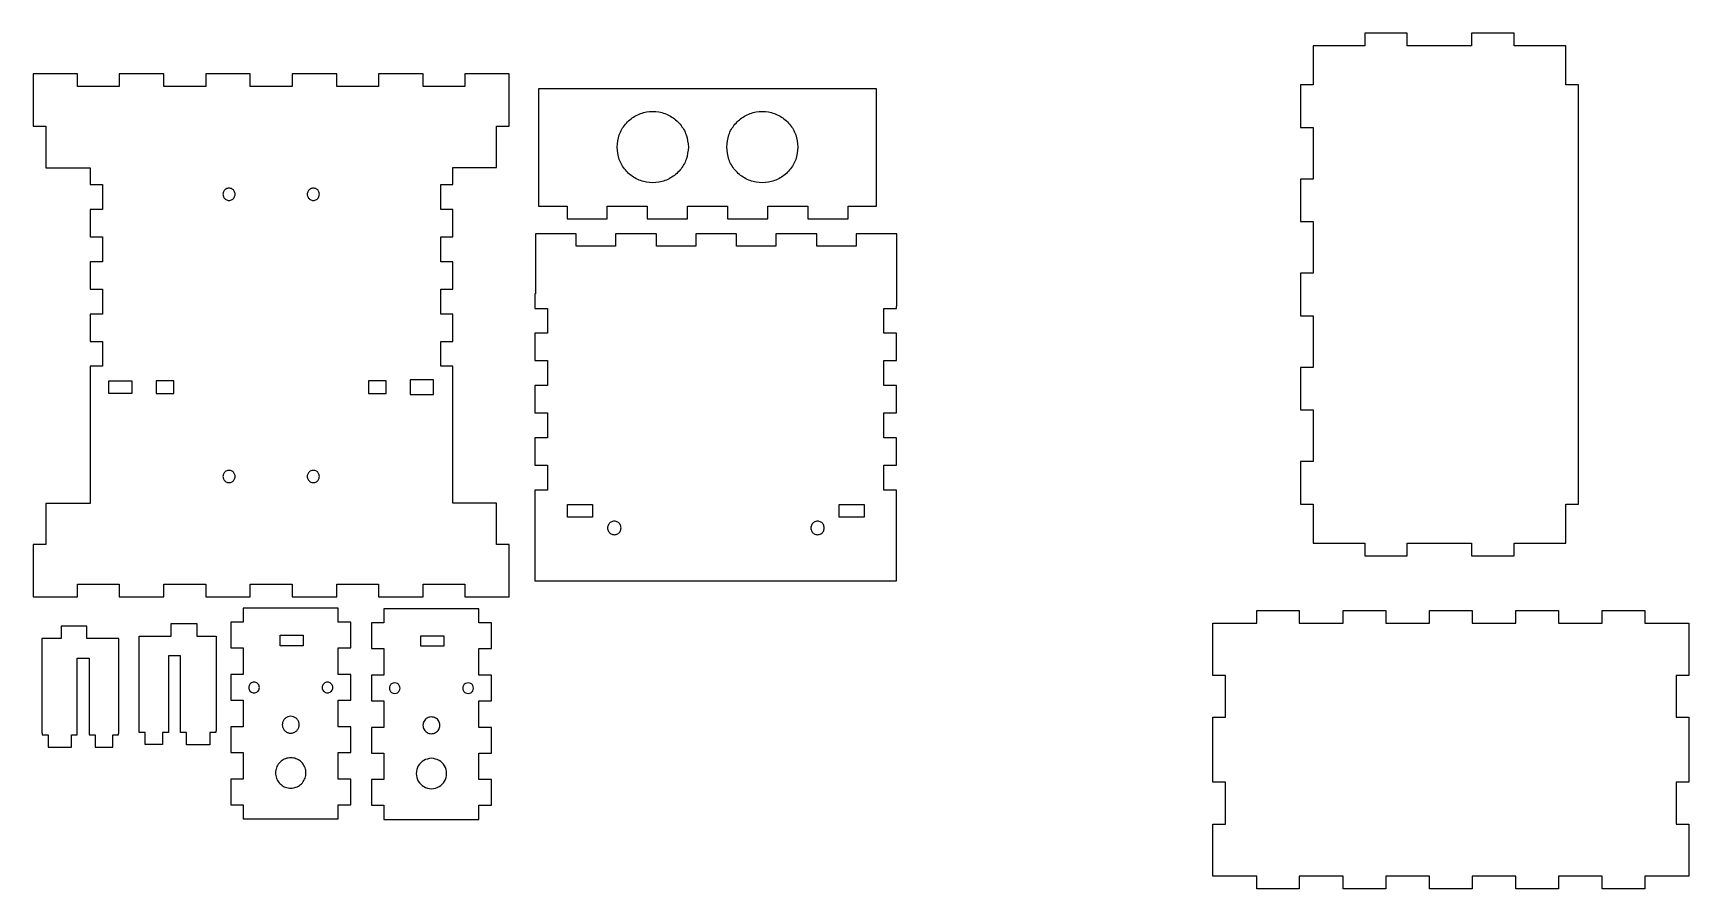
# Model space of a CAD drawing. Extents: x 474 to 867, y 196 to 399.
import ezdxf

# ---------------------------------------------------------------- set-up
doc = ezdxf.new("R2010")
doc.units = 0
doc.layers.get('0').update_dxf_attribs({"linetype": 'CONTINUOUS'})
doc.layers.add('newlayer', color=7, linetype='CONTINUOUS')

msp = doc.modelspace()

# ---------------------------------------------------------------- linework, layer by layer
at = {"color": 7}
for points in [[(629.837464, 372.227134), (629.837464, 372.227134)], [(655.837463, 372.227134), (655.837463, 372.227134)], [(593.559251, 351.692547), (593.559251, 337.431506), (593.435779, 337.431506), (593.435779, 333.974283), (596.443195, 333.974283), (596.443195, 328.065256), (593.435779, 328.065256), (593.435779, 321.574145), (596.443195, 321.574145), (596.443195, 315.665117), (593.435779, 315.665117), (593.435779, 309.174006), (596.443195, 309.174006), (596.443195, 303.264978), (593.435779, 303.264978), (593.435779, 296.773867), (596.443195, 296.773867), (596.443195, 290.864839), (593.435779, 290.864839), (593.435779, 284.417825), (593.435779, 269.327756), (679.248973, 269.327756), (679.248973, 284.417825), (679.248973, 290.864839), (676.250362, 290.864839), (676.250362, 296.773867), (679.248973, 296.773867), (679.248973, 303.264978), (676.250362, 303.264978), (676.250362, 309.174006), (679.248973, 309.174006), (679.248973, 315.665117), (676.250362, 315.665117), (676.250362, 321.574145), (679.248973, 321.574145), (679.248973, 328.065256), (676.250362, 328.065256), (676.250362, 333.974283), (679.248973, 333.974283), (679.248973, 334.494631), (679.345973, 334.494631), (679.345973, 351.692547), (669.688695, 351.692547), (669.688695, 348.693936), (660.340084, 348.693936), (660.340084, 351.692547), (650.638695, 351.692547), (650.638695, 348.693936), (641.298918, 348.693936), (641.298918, 351.692547), (631.597529, 351.692547), (631.597529, 348.693936), (622.257723, 348.693936), (622.257723, 351.692547), (612.556334, 351.692547), (612.556334, 348.693936), (603.216528, 348.693936), (603.216528, 351.692547), (593.559251, 351.692547), (593.559251, 351.692547)], [(601.152807, 287.416436), (607.061806, 287.416436), (607.061806, 284.417825), (601.152807, 284.417825), (601.152807, 287.416436), (601.152807, 287.416436)], [(665.622917, 287.416436), (671.531973, 287.416436), (671.531973, 284.417825), (665.622917, 284.417825), (665.622917, 287.416436), (665.622917, 287.416436)], [(521.227219, 216.231183), (524.22583, 216.231183), (524.22583, 212.862167), (532.524942, 212.862167), (532.524942, 212.870916), (538.43397, 212.870916), (538.43397, 212.862167), (546.733053, 212.862167), (546.733053, 216.231183), (549.731664, 216.231183), (549.731664, 222.3166), (546.733053, 222.3166), (546.733053, 228.631322), (549.731664, 228.631322), (549.731664, 234.716739), (546.733053, 234.716739), (546.733053, 241.031461), (549.731664, 241.031461), (549.731664, 247.116869), (546.733053, 247.116869), (546.733053, 253.431592), (549.731664, 253.431592), (549.731664, 259.517008), (546.733053, 259.517008), (546.733053, 262.859578), (524.22583, 262.859578), (524.22583, 259.517008), (521.227219, 259.517008), (521.227219, 253.431592), (524.22583, 253.431592), (524.22583, 247.116869), (521.227219, 247.116869), (521.227219, 241.031461), (524.22583, 241.031461), (524.22583, 234.716739), (521.227219, 234.716739), (521.227219, 228.631322), (524.22583, 228.631322), (524.22583, 222.3166), (521.227219, 222.3166), (521.227219, 216.231183), (521.227219, 216.231183)], [(554.608836, 216.096732), (557.607447, 216.096732), (557.607447, 212.727704), (565.906559, 212.727704), (565.906559, 212.736509), (571.815587, 212.736509), (571.815587, 212.727704), (580.11467, 212.727704), (580.11467, 216.096732), (583.113281, 216.096732), (583.113281, 222.182149), (580.11467, 222.182149), (580.11467, 228.496872), (583.113281, 228.496872), (583.113281, 234.582288), (580.11467, 234.582288), (580.11467, 240.897011), (583.113281, 240.897011), (583.113281, 246.982427), (580.11467, 246.982427), (580.11467, 253.297149), (583.113281, 253.297149), (583.113281, 259.382566), (580.11467, 259.382566), (580.11467, 262.725136), (557.607447, 262.725136), (557.607447, 259.382566), (554.608836, 259.382566), (554.608836, 253.297149), (557.607447, 253.297149), (557.607447, 246.982427), (554.608836, 246.982427), (554.608836, 240.897011), (557.607447, 240.897011), (557.607447, 234.582288), (554.608836, 234.582288), (554.608836, 228.496872), (557.607447, 228.496872), (557.607447, 222.182149), (554.608836, 222.182149), (554.608836, 216.096732), (554.608836, 216.096732)], [(480.990684, 258.628), (480.990684, 255.629389), (476.369295, 255.629389), (476.369295, 255.153139), (476.413407, 255.153139), (476.413407, 233.201542), (476.369295, 233.201542), (476.369295, 233.192736), (476.475129, 233.192736), (476.475129, 232.787042), (477.88624, 232.787042), (477.88624, 229.885445), (483.416046, 229.885445), (483.416046, 232.787042), (484.827157, 232.787042), (484.827157, 233.192736), (484.827157, 233.28975), (484.827157, 250.990375), (487.675823, 250.990375), (487.675823, 233.192736), (487.675823, 232.82232), (489.086934, 232.82232), (489.086934, 229.920722), (493.223268, 229.920722), (493.223268, 232.82232), (494.634379, 232.82232), (494.634379, 233.131), (494.660908, 233.131), (494.660908, 255.629403), (487.076186, 255.629403), (487.076186, 258.628014), (480.990769, 258.628014), (480.990684, 258.628)], [(513.177451, 259.198159), (513.177451, 256.199548), (517.79884, 256.199548), (517.79884, 255.723298), (517.754729, 255.723298), (517.754729, 233.771701), (517.79884, 233.771701), (517.79884, 233.762896), (517.693007, 233.762896), (517.693007, 233.357201), (516.281896, 233.357201), (516.281896, 230.455601), (510.75209, 230.455601), (510.75209, 233.357201), (509.340979, 233.357201), (509.340979, 233.762896), (509.340979, 233.85991), (509.340979, 251.560535), (506.492312, 251.560535), (506.492312, 233.762896), (506.492312, 233.392479), (505.081201, 233.392479), (505.081201, 230.490879), (500.944868, 230.490879), (500.944868, 233.392479), (499.533757, 233.392479), (499.533757, 233.70116), (499.507228, 233.70116), (499.507228, 256.199562), (507.09195, 256.199562), (507.09195, 259.198173), (513.177367, 259.198173), (513.177451, 259.198159)], [(532.994193, 253.96086), (532.994193, 256.46086), (538.394193, 256.46086), (538.394193, 253.96086), (532.994193, 253.96086)], [(566.375838, 253.826421), (566.375838, 256.326421), (571.775838, 256.326421), (571.775838, 253.826421), (566.375838, 253.826421)], [(526.769436, 245.300865), (526.769436, 245.300865)], [(544.189433, 245.300865), (544.189433, 245.300865)], [(560.151053, 245.166424), (560.151053, 245.166424)], [(577.571078, 245.166424), (577.571078, 245.166424)], [(535.479429, 237.210872), (535.479429, 237.210872)], [(568.861074, 237.076424), (568.861074, 237.076424)], [(535.479429, 227.380858), (535.479429, 227.380858)], [(568.861074, 227.246424), (568.861074, 227.246424)]]:
    msp.add_lwpolyline(points, dxfattribs=at)
for points, knots in [([(612.937468, 372.227134), (613.037811, 373.215591), (613.23706, 375.178346), (614.79196, 377.772765), (617.069643, 379.70181), (619.891144, 380.724976), (622.883788, 380.724976), (625.705289, 379.70181), (627.982972, 377.772765), (629.537873, 375.178346), (629.737121, 373.215591), (629.837464, 372.227134)], [0, 0, 0, 0, 2.950094, 5.857931, 8.808024, 11.758118, 14.665955, 17.616048, 20.566142, 23.473979, 26.424072, 26.424072, 26.424072, 26.424072]), ([(638.937467, 372.227134), (639.03781, 373.215591), (639.237058, 375.178346), (640.791959, 377.772765), (643.069642, 379.70181), (645.891143, 380.724976), (648.883787, 380.724976), (651.705288, 379.70181), (653.982971, 377.772765), (655.537871, 375.178346), (655.73712, 373.215591), (655.837463, 372.227134)], [0, 0, 0, 0, 2.950094, 5.857931, 8.808024, 11.758118, 14.665955, 17.616048, 20.566142, 23.473979, 26.424072, 26.424072, 26.424072, 26.424072]), ([(629.837464, 372.227134), (629.737121, 371.238677), (629.537873, 369.275922), (627.982972, 366.681502), (625.705289, 364.752458), (622.883788, 363.729291), (619.891144, 363.729291), (617.069643, 364.752458), (614.79196, 366.681502), (613.23706, 369.275922), (613.037811, 371.238677), (612.937468, 372.227134)], [0, 0, 0, 0, 2.950094, 5.857931, 8.808024, 11.758118, 14.665955, 17.616048, 20.566142, 23.473979, 26.424072, 26.424072, 26.424072, 26.424072]), ([(655.837463, 372.227134), (655.73712, 371.238677), (655.537871, 369.275922), (653.982971, 366.681502), (651.705288, 364.752458), (648.883787, 363.729291), (645.891143, 363.729291), (643.069642, 364.752458), (640.791959, 366.681502), (639.237058, 369.275922), (639.03781, 371.238677), (638.937467, 372.227134)], [0, 0, 0, 0, 2.950094, 5.857931, 8.808024, 11.758118, 14.665955, 17.616048, 20.566142, 23.473979, 26.424072, 26.424072, 26.424072, 26.424072]), ([(526.769436, 245.300865), (526.918039, 245.285833), (527.213115, 245.255984), (527.603204, 245.022331), (527.893261, 244.679957), (528.047113, 244.255849), (528.047113, 243.805787), (527.893261, 243.382267), (527.603204, 243.037545), (527.213115, 242.812616), (526.769436, 242.734806), (526.325756, 242.812616), (525.935668, 243.037545), (525.64561, 243.382267), (525.491758, 243.805787), (525.491758, 244.255849), (525.64561, 244.679957), (525.935668, 245.022331), (526.325756, 245.255984), (526.620833, 245.285833), (526.769436, 245.300865)], [0, 0, 0, 0, 0.443494, 0.880633, 1.324127, 1.767621, 2.20476, 2.648254, 3.091749, 3.528888, 3.972382, 4.415876, 4.853015, 5.296509, 5.740003, 6.177142, 6.620636, 7.06413, 7.501269, 7.944763, 7.944763, 7.944763, 7.944763]), ([(544.189433, 245.300865), (544.338036, 245.285833), (544.633113, 245.255984), (545.023201, 245.022331), (545.313258, 244.679957), (545.46711, 244.255849), (545.46711, 243.805787), (545.313258, 243.382267), (545.023201, 243.037545), (544.633113, 242.812616), (544.189433, 242.734806), (543.745753, 242.812616), (543.355665, 243.037545), (543.065608, 243.382267), (542.911756, 243.805787), (542.911756, 244.255849), (543.065608, 244.679957), (543.355665, 245.022331), (543.745753, 245.255984), (544.04083, 245.285833), (544.189433, 245.300865)], [0, 0, 0, 0, 0.443494, 0.880633, 1.324127, 1.767621, 2.20476, 2.648254, 3.091749, 3.528888, 3.972382, 4.415876, 4.853015, 5.296509, 5.740003, 6.177142, 6.620636, 7.06413, 7.501269, 7.944763, 7.944763, 7.944763, 7.944763]), ([(560.151053, 245.166424), (560.374932, 245.131518), (560.816052, 245.062742), (561.301689, 244.557135), (561.481632, 243.89759), (561.301689, 243.231122), (560.816052, 242.745877), (560.151052, 242.565801), (559.486052, 242.745877), (559.000415, 243.231122), (558.820472, 243.89759), (559.000415, 244.557135), (559.486052, 245.062743), (559.927172, 245.131519), (560.151053, 245.166424)], [0, 0, 0, 0, 0.66403, 1.308366, 1.972397, 2.636428, 3.280764, 3.944794, 4.608826, 5.253162, 5.917193, 6.581224, 7.225561, 7.889592, 7.889592, 7.889592, 7.889592]), ([(577.571078, 245.166424), (577.794958, 245.131518), (578.236077, 245.062742), (578.721714, 244.557135), (578.901657, 243.89759), (578.721714, 243.231122), (578.236077, 242.745877), (577.571078, 242.565801), (576.906078, 242.745877), (576.42044, 243.231122), (576.240497, 243.89759), (576.42044, 244.557135), (576.906078, 245.062743), (577.347198, 245.131519), (577.571078, 245.166424)], [0, 0, 0, 0, 0.66403, 1.308366, 1.972397, 2.636428, 3.280764, 3.944794, 4.608826, 5.253162, 5.917193, 6.581224, 7.225561, 7.889592, 7.889592, 7.889592, 7.889592]), ([(535.479429, 237.210872), (535.713304, 237.18703), (536.177707, 237.139687), (536.791476, 236.771596), (537.247811, 236.232547), (537.489842, 235.564983), (537.489842, 234.856608), (537.247811, 234.189976), (536.791476, 233.647203), (536.177707, 233.292949), (535.479429, 233.169537), (534.78115, 233.292949), (534.167381, 233.647203), (533.711046, 234.189976), (533.469015, 234.856608), (533.469015, 235.564983), (533.711046, 236.232547), (534.167381, 236.771596), (534.78115, 237.139687), (535.245553, 237.18703), (535.479429, 237.210872)], [0, 0, 0, 0, 0.698046, 1.386099, 2.084146, 2.782192, 3.470245, 4.168291, 4.866338, 5.554391, 6.252437, 6.950483, 7.638536, 8.336582, 9.034629, 9.722682, 10.420728, 11.118774, 11.806827, 12.504874, 12.504874, 12.504874, 12.504874]), ([(568.861074, 237.076424), (569.213641, 237.021454), (569.908318, 236.913145), (570.6731, 236.116912), (570.956475, 235.078259), (570.6731, 234.028702), (569.908318, 233.264536), (568.861074, 232.980952), (567.81383, 233.264536), (567.049047, 234.028702), (566.765672, 235.078259), (567.049047, 236.116912), (567.81383, 236.913145), (568.508507, 237.021454), (568.861074, 237.076424)], [0, 0, 0, 0, 1.045718, 2.060421, 3.106139, 4.151858, 5.16656, 6.212279, 7.257997, 8.2727, 9.318418, 10.364136, 11.378839, 12.424557, 12.424557, 12.424557, 12.424557]), ([(535.479429, 227.380858), (535.900405, 227.337943), (536.73633, 227.252726), (537.841114, 226.590162), (538.662518, 225.619874), (539.098173, 224.418258), (539.098173, 223.143183), (538.662518, 221.943246), (537.841114, 220.966254), (536.73633, 220.328598), (535.479429, 220.106456), (534.222527, 220.328598), (533.117743, 220.966254), (532.29634, 221.943246), (531.860685, 223.143183), (531.860685, 224.418258), (532.29634, 225.619874), (533.117743, 226.590162), (534.222527, 227.252726), (535.058453, 227.337943), (535.479429, 227.380858)], [0, 0, 0, 0, 1.256483, 2.494979, 3.751462, 5.007945, 6.246441, 7.502924, 8.759407, 9.997902, 11.254386, 12.510869, 13.749364, 15.005848, 16.262331, 17.500826, 18.75731, 20.013793, 21.252288, 22.508771, 22.508771, 22.508771, 22.508771]), ([(568.861074, 227.246424), (569.495695, 227.147479), (570.746113, 226.952523), (572.122722, 225.519302), (572.632797, 223.649728), (572.122722, 221.760526), (570.746113, 220.385027), (568.861074, 219.874575), (566.976035, 220.385027), (565.599426, 221.760526), (565.089351, 223.649728), (565.599426, 225.519302), (566.976035, 226.952523), (568.226453, 227.147479), (568.861074, 227.246424)], [0, 0, 0, 0, 1.882293, 3.708758, 5.591051, 7.473343, 9.299808, 11.182101, 13.064394, 14.890858, 16.773151, 18.655444, 20.481909, 22.364202, 22.364202, 22.364202, 22.364202])]:
    msp.add_open_spline(points, degree=3, knots=knots, dxfattribs=at)
at = {"layer": 'newlayer', "color": 7}
for points in [[(790.375328, 399.260606), (790.375328, 396.261995), (778.089828, 396.261995), (778.089828, 386.97512), (775.091216, 386.97512), (775.091216, 376.885675), (778.089828, 376.885675), (778.089828, 364.635467), (775.091216, 364.635467), (775.091216, 354.546023), (778.089828, 354.546023), (778.089828, 342.304634), (775.091216, 342.304634), (775.091216, 332.215187), (778.089828, 332.215187), (778.089828, 319.973798), (775.091216, 319.973798), (775.091216, 309.884354), (778.089828, 309.884354), (778.089828, 297.642965), (775.091216, 297.642965), (775.091216, 287.553521), (778.089828, 287.553521), (778.089828, 278.257827), (790.375328, 278.257827), (790.375328, 275.259216), (800.464772, 275.259216), (800.464772, 278.257827), (815.713578, 278.257827), (815.713578, 275.259216), (825.803022, 275.259216), (825.803022, 278.257827), (838.088522, 278.257827), (838.088522, 287.553521), (841.087133, 287.553521), (841.087133, 297.642965), (841.087133, 309.884354), (841.087133, 319.973798), (841.087133, 332.215187), (841.087133, 342.304634), (841.087133, 354.546023), (841.087133, 364.635467), (841.087133, 376.885675), (841.087133, 386.97512), (838.088522, 386.97512), (838.088522, 396.261995), (825.803022, 396.261995), (825.803022, 399.260606), (815.713578, 399.260606), (815.713578, 396.261995), (800.464772, 396.261995), (800.464772, 399.260606), (790.375328, 399.260606), (790.375328, 399.260606)], [(474.336195, 389.568889), (474.336195, 377.195208), (477.334806, 377.195208), (477.334806, 367.290972), (487.847584, 367.290972), (487.847584, 363.339861), (490.810917, 363.339861), (490.810917, 357.430833), (487.847584, 357.430833), (487.847584, 350.939722), (490.810917, 350.939722), (490.810917, 345.030694), (487.847584, 345.030694), (487.847584, 338.539583), (490.810917, 338.539583), (490.810917, 332.630556), (487.847584, 332.630556), (487.847584, 326.139444), (490.810917, 326.139444), (490.810917, 320.230417), (487.847584, 320.230417), (487.847584, 287.669028), (477.334806, 287.669028), (477.334806, 277.95), (474.336195, 277.95), (474.336195, 265.5675), (484.88425, 265.5675), (484.88425, 268.566111), (494.797306, 268.566111), (494.797306, 265.5675), (505.380639, 265.5675), (505.380639, 268.566111), (515.293695, 268.566111), (515.293695, 265.5675), (525.885833, 265.5675), (525.885833, 268.566111), (535.790084, 268.566111), (535.790084, 265.5675), (546.382222, 265.5675), (546.382222, 268.566111), (556.295278, 268.566111), (556.295278, 265.5675), (566.887416, 265.5675), (566.887416, 268.566111), (576.791667, 268.566111), (576.791667, 265.5675), (587.339722, 265.5675), (587.339722, 277.95), (584.341111, 277.95), (584.341111, 287.766042), (573.925361, 287.766042), (573.925361, 320.230417), (571.067861, 320.230417), (571.067861, 326.139444), (573.925361, 326.139444), (573.925361, 332.630556), (571.067861, 332.630556), (571.067861, 338.539583), (573.925361, 338.539583), (573.925361, 345.030694), (571.067861, 345.030694), (571.067861, 350.939722), (573.925361, 350.939722), (573.925361, 357.430833), (571.067861, 357.430833), (571.067861, 363.339861), (573.925361, 363.339861), (573.925361, 367.396806), (584.341111, 367.396806), (584.341111, 377.195208), (587.339722, 377.195208), (587.339722, 389.568889), (576.791667, 389.568889), (576.791667, 386.570278), (566.887416, 386.570278), (566.887416, 389.568889), (556.295278, 389.568889), (556.295278, 386.570278), (546.382222, 386.570278), (546.382222, 389.568889), (535.790084, 389.568889), (535.790084, 386.570278), (525.885833, 386.570278), (525.885833, 389.568889), (515.293695, 389.568889), (515.293695, 386.570278), (505.380639, 386.570278), (505.380639, 389.568889), (494.797306, 389.568889), (494.797306, 386.570278), (484.88425, 386.570278), (484.88425, 389.568889), (474.336195, 389.568889), (474.336195, 389.568889)], [(594.285437, 386.068385), (594.285437, 368.85283), (594.285437, 358.21658), (601.041131, 358.21658), (601.041131, 355.217968), (610.557326, 355.217968), (610.557326, 358.21658), (620.099937, 358.21658), (620.099937, 355.217968), (629.616131, 355.217968), (629.616131, 358.21658), (639.15877, 358.21658), (639.15877, 355.217968), (648.68377, 355.217968), (648.68377, 358.21658), (658.217604, 358.21658), (658.217604, 355.217968), (667.742604, 355.217968), (667.742604, 358.21658), (674.489465, 358.21658), (674.489465, 368.85283), (674.489465, 386.068385), (594.285437, 386.068385), (594.285437, 386.068385)], [(522.287959, 361.032773), (522.287959, 361.032773)], [(542.287958, 361.032773), (542.287958, 361.032773)], [(492.22485, 316.729971), (492.22485, 313.837193), (497.860489, 313.837193), (497.860489, 316.729971), (492.22485, 316.729971), (492.22485, 316.729971)], [(503.531378, 316.782888), (503.531378, 313.784277), (507.729434, 313.784277), (507.729434, 316.782888), (503.531378, 316.782888), (503.531378, 316.782888)], [(553.965505, 316.782888), (553.965505, 313.784277), (558.163561, 313.784277), (558.163561, 316.782888), (553.965505, 316.782888), (553.965505, 316.782888)], [(563.834449, 316.985735), (563.834449, 313.581429), (569.364255, 313.581429), (569.364255, 316.985735), (563.834449, 316.985735), (563.834449, 316.985735)], [(522.287959, 294.103613), (522.287959, 294.103613)], [(542.287958, 294.103613), (542.287958, 294.103613)], [(613.875892, 281.89), (613.875892, 281.89)], [(662.105892, 281.89), (662.105892, 281.89)], [(754.292426, 211.657115), (757.29242, 211.657115), (757.29242, 221.567114), (754.292426, 221.567114), (754.292426, 236.990448), (757.29242, 236.990448), (757.29242, 246.900447), (754.292426, 246.900447), (754.292426, 259.278782), (764.747433, 259.278782), (764.747433, 262.278781), (774.837442, 262.278781), (774.837442, 259.278782), (785.247435, 259.278782), (785.247435, 262.278781), (795.337444, 262.278781), (795.337444, 259.278782), (805.747436, 259.278782), (805.747436, 262.278781), (815.837417, 262.278781), (815.837417, 259.278782), (826.247437, 259.278782), (826.247437, 262.278781), (836.337418, 262.278781), (836.337418, 259.278782), (846.747439, 259.278782), (846.747439, 262.278781), (856.837419, 262.278781), (856.837419, 259.278782), (867.292426, 259.278782), (867.292426, 246.900447), (864.292432, 246.900447), (864.292432, 236.990448), (867.292426, 236.990448), (867.292426, 221.567114), (864.292432, 221.567114), (864.292432, 211.657115), (867.292426, 211.657115), (867.292426, 199.27878), (856.837419, 199.27878), (856.837419, 196.278781), (846.747439, 196.278781), (846.747439, 199.27878), (836.337418, 199.27878), (836.337418, 196.278781), (826.247437, 196.278781), (826.247437, 199.27878), (815.837417, 199.27878), (815.837417, 196.278781), (805.747436, 196.278781), (805.747436, 199.27878), (795.337444, 199.27878), (795.337444, 196.278781), (785.247435, 196.278781), (785.247435, 199.27878), (774.837442, 199.27878), (774.837442, 196.278781), (764.747433, 196.278781), (764.747433, 199.27878), (754.292426, 199.27878), (754.292426, 211.657115)]]:
    msp.add_lwpolyline(points, dxfattribs=at)
for points, knots in [([(522.287959, 361.032773), (522.248106, 360.777163), (522.169581, 360.273523), (521.592313, 359.719055), (520.839289, 359.513607), (520.07836, 359.719055), (519.524341, 360.273523), (519.318741, 361.032774), (519.524339, 361.792027), (520.078361, 362.346494), (520.839289, 362.551939), (521.592312, 362.346494), (522.169582, 361.792027), (522.248106, 361.288385), (522.287959, 361.032773)], [0, 0, 0, 0, 0.758144, 1.493804, 2.25195, 3.010096, 3.745756, 4.503901, 5.262048, 5.997707, 6.755852, 7.513998, 8.249657, 9.007804, 9.007804, 9.007804, 9.007804]), ([(542.287958, 361.032773), (542.248105, 360.777163), (542.169581, 360.273523), (541.592312, 359.719055), (540.839289, 359.513607), (540.07836, 359.719055), (539.52434, 360.273523), (539.318741, 361.032774), (539.524339, 361.792027), (540.07836, 362.346494), (540.839289, 362.551939), (541.592312, 362.346494), (542.169582, 361.792027), (542.248105, 361.288385), (542.287958, 361.032773)], [0, 0, 0, 0, 0.758144, 1.493804, 2.25195, 3.010096, 3.745756, 4.503901, 5.262048, 5.997707, 6.755852, 7.513998, 8.249657, 9.007804, 9.007804, 9.007804, 9.007804]), ([(522.287959, 294.103613), (522.248106, 293.848002), (522.169581, 293.344362), (521.592313, 292.789894), (520.839289, 292.584446), (520.07836, 292.789894), (519.524341, 293.344362), (519.318741, 294.103614), (519.524339, 294.862866), (520.078361, 295.417333), (520.839289, 295.622778), (521.592312, 295.417333), (522.169582, 294.862866), (522.248106, 294.359224), (522.287959, 294.103613)], [0, 0, 0, 0, 0.758144, 1.493804, 2.25195, 3.010096, 3.745756, 4.503901, 5.262048, 5.997707, 6.755852, 7.513998, 8.249657, 9.007804, 9.007804, 9.007804, 9.007804]), ([(542.287958, 294.103613), (542.248105, 293.848002), (542.169581, 293.344362), (541.592312, 292.789894), (540.839289, 292.584446), (540.07836, 292.789894), (539.52434, 293.344362), (539.318741, 294.103614), (539.524339, 294.862866), (540.07836, 295.417333), (540.839289, 295.622778), (541.592312, 295.417333), (542.169582, 294.862866), (542.248105, 294.359224), (542.287958, 294.103613)], [0, 0, 0, 0, 0.758144, 1.493804, 2.25195, 3.010096, 3.745756, 4.503901, 5.262048, 5.997707, 6.755852, 7.513998, 8.249657, 9.007804, 9.007804, 9.007804, 9.007804]), ([(613.875892, 281.89), (613.831917, 281.607947), (613.745271, 281.052205), (613.108284, 280.440378), (612.277362, 280.213678), (611.437718, 280.440382), (610.826383, 281.052204), (610.599507, 281.89), (610.826383, 282.727797), (611.437718, 283.339618), (612.277362, 283.566321), (613.108284, 283.339623), (613.745272, 282.727795), (613.831917, 282.172054), (613.875892, 281.89)], [0, 0, 0, 0, 0.836574, 1.648335, 2.484915, 3.321482, 4.133248, 4.969824, 5.8064, 6.618165, 7.454733, 8.291312, 9.103074, 9.939648, 9.939648, 9.939648, 9.939648]), ([(662.105892, 281.89), (662.061917, 281.607947), (661.975271, 281.052206), (661.338284, 280.440377), (660.507358, 280.213679), (659.667709, 280.440377), (659.056375, 281.052206), (658.829511, 281.89), (659.056375, 282.727795), (659.667709, 283.339623), (660.507358, 283.56632), (661.338284, 283.339623), (661.975271, 282.727795), (662.061917, 282.172054), (662.105892, 281.89)], [0, 0, 0, 0, 0.836574, 1.648335, 2.484915, 3.321495, 4.133256, 4.96983, 5.806404, 6.618165, 7.454745, 8.291325, 9.103086, 9.93966, 9.93966, 9.93966, 9.93966])]:
    msp.add_open_spline(points, degree=3, knots=knots, dxfattribs=at)

doc.saveas('drawing.dxf')
